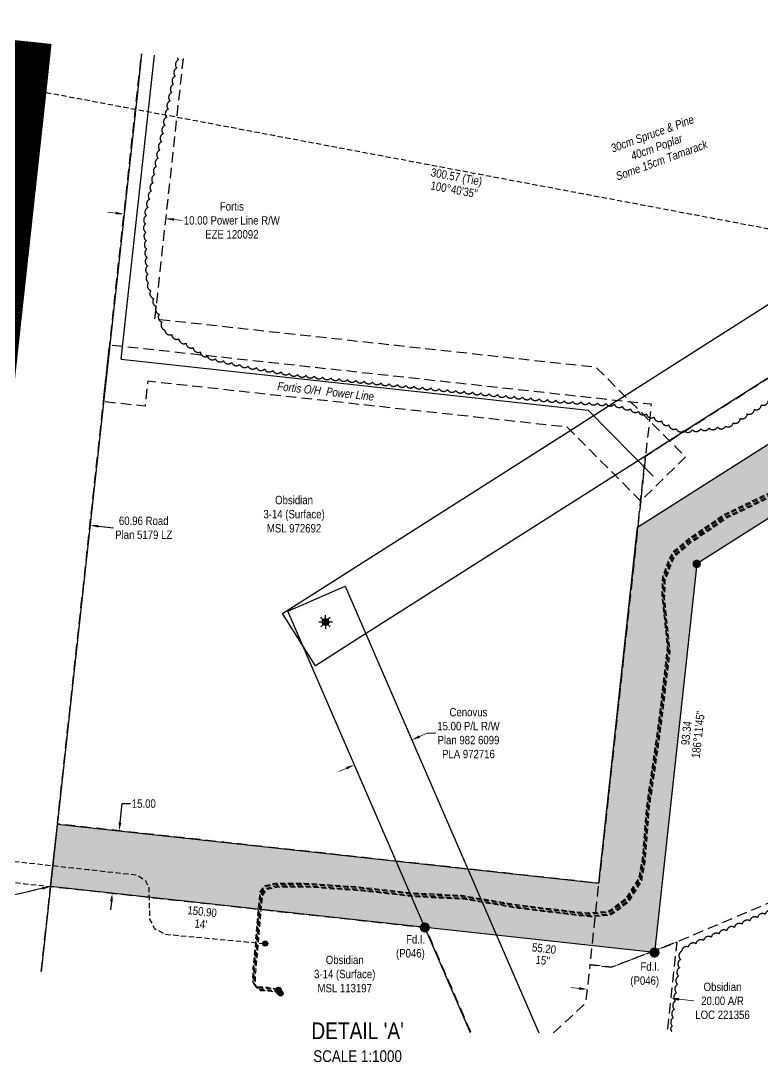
# Model space of a CAD drawing. Extents: x 606847 to 616975, y 5877213 to 5883625.
# Drawn here: x 611656 to 612541, y 5878660 to 5879903 of the extents above; entities that cross this region are included whole.
import ezdxf
from ezdxf.enums import TextEntityAlignment as Align

# ---------------------------------------------------------------- set-up
doc = ezdxf.new("R2010")
doc.units = 0
doc.header["$LTSCALE"] = 5
doc.header["$PDMODE"] = 34
doc.header["$PDSIZE"] = 0.03
for name, pattern in [('0', [1, 1, 0]), ('foc-ACCESSROAD', [3.75, 2.5, -1.25]), ('foc-FLOWLINE', [3.75, 2.5, -1.25]), ('foc-TIELINE', [1.875, 1.25, -0.625]), ('UG_PIPE', [1.875, 1.25, -0.625])]:
    doc.linetypes.add(name, pattern=pattern)
doc.layers.get('Defpoints').update_dxf_attribs({"color": 9})
for name, color, linetype in [('AS-PIPE-UG', 44, 'UG_PIPE'), ('AS-POWER', 104, 'foc-POWER'), ('AS-POWER-T', 104, 'Continuous'), ('AS-ROADS', 254, 'Continuous'), ('AS-SYMBOL', 7, 'Continuous'), ('C-AR', 13, 'foc-ACCESSROAD'), ('C-WS', 13, 'foc-ACCESSROAD'), ('C-WS-S', 8, 'Continuous'), ('DETAIL-T', 7, 'Continuous'), ('F-EZE', 190, 'foc-FLOWLINE'), ('F-RW', 190, 'Continuous'), ('L-BD', 7, 'Continuous'), ('L-MON', 1, 'Continuous'), ('L-TIE', 7, 'foc-TIELINE'), ('L-TITLEDB', 4, 'Continuous'), ('L-TITLEDB-T', 4, 'Continuous'), ('P-PROPOSED', 10, 'Continuous'), ('P-PROPOSED-H', 21, 'Continuous'), ('P-TXT', 4, 'Continuous'), ('T-BUSH', 110, '0'), ('T-BUSH-T', 110, 'Continuous')]:
    doc.layers.add(name, color=color, linetype=linetype)
for name, color, linetype, lineweight in [('C-AR-T', 13, 'Continuous', 9), ('C-WS-T', 13, 'Continuous', 9), ('F-EZE-T', 190, 'Continuous', 9), ('F-RW-T', 190, 'Continuous', 9)]:
    doc.layers.add(name, color=color, linetype=linetype, lineweight=lineweight)
doc.styles.add('80CG', font='ARIALN.TTF', dxfattribs={"height": 10})
doc.styles.add('80L', font='ARIALN.TTF', dxfattribs={"height": 10})
doc.styles.add('foc-LtypeFont', font='ARIALN.TTF', dxfattribs={"height": 7.35})
doc.linetypes.add('foc-POWER', pattern='A,6,-1,["P",foc-LtypeFont,S=0.2,R=0,X=-0.625,Y=-0.75],-1.24,4', length=12.24)
doc.dimstyles.new('Compass 5 000', dxfattribs={"dimscale": 5, "dimtxt": 9, "dimasz": 2, "dimexe": 0.2, "dimexo": 0.0625, "dimgap": 0.5, "dimtad": 0, "dimtih": 1, "dimtoh": 1, "dimzin": 0, "dimdsep": 46, "dimtxsty": '80CG', "dimcen": 0.1, "dimse1": 1, "dimse2": 1, "dimclrd": 256, "dimclrt": 256, "dimaunit": 1, "dimadec": 4, "dimazin": 0, "dimtfac": 0.06, "dimtofl": 0, "dimtmove": 0, "dimatfit": 1, "dimfxl": 0.2, "dimtolj": 1, "dimtzin": 0, "dimlwd": -1, "dimarcsym": 0})

# ---------------------------------------------------------------- blocks, each defined once
blk = doc.blocks.new('GAS')
h = blk.add_hatch(color=255)
h.dxf.hatch_style = 1
edge = h.paths.add_edge_path()
edge.add_arc((0, 0), 0.9, 0, 360)
for p, q in [((-0.81, 0), (-1.62, 0)), ((-0.57, 0.57), (-1.14, 1.14)), ((0, 0.81), (0, 1.62)), ((0.57, 0.57), (1.14, 1.14)), ((1.62, 0), (0.81, 0)), ((-0.57, -0.57), (-1.14, -1.14)), ((0, -0.81), (0, -1.62)), ((1.14, -1.14), (0.57, -0.57))]:
    blk.add_line(p, q)
blk.add_circle((0, 0), 0.8)
blk = doc.blocks.new('fdia')
at = {"color": 255, "const_width": 1}
blk.add_lwpolyline([(-0.5, 0, 1), (0.5, 0, 1)], format="xyb", close=True, dxfattribs=at)
blk = doc.blocks.new('Fdiaa')
blk.add_blockref('fdia', (0, 0))
blk = doc.blocks.new('fdib')
at = {"color": 1, "const_width": 1.6}
blk.add_lwpolyline([(-0.4, 0, 1), (0.4, 0, 1)], format="xyb", close=True, dxfattribs=at)
at = {"color": 1}
blk.add_circle((0, 0), 0.8, dxfattribs=at)
blk = doc.blocks.new('Fdibb')
blk.add_blockref('fdib', (0, 0))
blk = doc.blocks.new('fdicc')
for name in ['Fdibb', 'Fdiaa']:
    blk.add_blockref(name, (0, 0))
blk = doc.blocks.new('FDI')
blk.add_blockref('fdicc', (0, 0))
blk = doc.blocks.new('PLIA')
at = {"color": 255, "const_width": 1}
blk.add_lwpolyline([(-0.5, 0, 1), (0.5, 0, 1)], format="xyb", close=True, dxfattribs=at)
blk = doc.blocks.new('PLIAA')
blk.add_blockref('PLIA', (0, 0))
blk = doc.blocks.new('PLIB')
at = {"color": 1}
blk.add_circle((0, 0), 0.8, dxfattribs=at)
blk = doc.blocks.new('PLIBB')
blk.add_blockref('PLIB', (0, 0))
blk = doc.blocks.new('PLICC')
for name in ['PLIAA', 'PLIBB']:
    blk.add_blockref(name, (0, 0))
blk = doc.blocks.new('PLI')
blk.add_blockref('PLICC', (0, 0))
blk = doc.blocks.new('RISER')
h = blk.add_hatch(color=255)
h.dxf.hatch_style = 1
edge = h.paths.add_edge_path()
edge.add_arc((0, 0), 0.7, 0, 360)
blk.add_hatch(color=13).paths.add_polyline_path([(0.58, -0.15), (-0.58, -0.15, 0.774597)])
at = {"color": 13}
blk.add_line((-0.58, -0.15), (0.58, -0.15), dxfattribs=at)
blk.add_circle((0, 0), 0.6, dxfattribs=at)
blk = doc.blocks.new('*D520')
at = {"layer": 'Defpoints', "color": 0, "transparency": 16777216}
for p in [(612122.8, 5879045), (612125.9, 5879037.9), (612057.1, 5879008.1)]:
    blk.add_point(p, dxfattribs=at)
at = {"layer": 'F-RW-T', "transparency": 16777216}
for p, q in [((612132, 5879049), (612141.2, 5879053)), ((612141.2, 5879053), (612151.2, 5879053)), ((612044.9, 5879011.2), (612035.7, 5879007.2))]:
    blk.add_line(p, q, dxfattribs=at)
for points in [[(612131.3, 5879050.5), (612132.7, 5879047.5), (612122.8, 5879045)], [(612044.2, 5879012.7), (612045.5, 5879009.7), (612054, 5879015.2)]]:
    blk.add_solid(points, dxfattribs=at)
at = {"layer": 'F-RW-T', "transparency": 16777216, "insert": (612190.3, 5879053), "char_height": 10, "attachment_point": 5, "style": '80CG'}
blk.add_mtext('\\A1;Cenovus\\P15.00 P/L R/W\\PPlan 982 6099\\PPLA 972716', dxfattribs=at)
blk = doc.blocks.new('*D521')
at = {"layer": 'C-AR-T', "transparency": 16777216}
for p, q in [((612322.4, 5878748.4), (612312.5, 5878749.5)), ((612441.7, 5878735.4), (612459.3, 5878733.5))]:
    blk.add_line(p, q, dxfattribs=at)
for points in [[(612322.6, 5878750.1), (612322.3, 5878746.8), (612332.4, 5878747.3)], [(612441.9, 5878737.1), (612441.5, 5878733.8), (612431.8, 5878736.5)]]:
    blk.add_solid(points, dxfattribs=at)
at = {"layer": 'Defpoints', "color": 0, "transparency": 16777216}
for p in [(612332.1, 5878744.7), (612431.5, 5878733.9), (612431.8, 5878736.5)]:
    blk.add_point(p, dxfattribs=at)
at = {"layer": 'C-AR-T', "transparency": 16777216, "insert": (612493.6, 5878733.5), "char_height": 10, "attachment_point": 5, "style": '80CG'}
blk.add_mtext('\\A1;Obsidian\\P20.00 A/R\\PLOC 221356', dxfattribs=at)
blk = doc.blocks.new('*D522')
at = {"layer": 'Defpoints', "color": 0, "transparency": 16777216}
for p in [(611440.7, 5879389.9), (611744.6, 5879356.6), (611738.5, 5879301)]:
    blk.add_point(p, dxfattribs=at)
at = {"layer": 'L-TITLEDB-T', "transparency": 16777216}
for p, q in [((611424.7, 5879335.4), (611414.7, 5879336.5)), ((611748.5, 5879300), (611766.6, 5879298))]:
    blk.add_line(p, q, dxfattribs=at)
for points in [[(611424.8, 5879337.1), (611424.5, 5879333.8), (611434.6, 5879334.3)], [(611748.6, 5879301.6), (611748.3, 5879298.3), (611738.5, 5879301)]]:
    blk.add_solid(points, dxfattribs=at)
at = {"layer": 'L-TITLEDB-T', "transparency": 16777216, "insert": (611802.6, 5879298), "char_height": 10, "attachment_point": 5, "style": '80CG'}
blk.add_mtext('\\A1;60.96 Road\\PPlan 5179 LZ', dxfattribs=at)
blk = doc.blocks.new('*D528')
at = {"layer": 'Defpoints', "color": 0, "transparency": 16777216}
for p in [(611773.3, 5878936.5), (611774.8, 5878936.3), (611766.7, 5878861.8)]:
    blk.add_point(p, dxfattribs=at)
at = {"layer": 'P-TXT', "transparency": 16777216}
for p, q in [((611774.3, 5878946.4), (611776.8, 5878968.9)), ((611776.8, 5878968.9), (611786.8, 5878968.9)), ((611764, 5878852), (611762.9, 5878842.1))]:
    blk.add_line(p, q, dxfattribs=at)
for points in [[(611772.7, 5878946.6), (611776, 5878946.2), (611773.3, 5878936.5)], [(611762.4, 5878852.2), (611765.7, 5878851.8), (611765.1, 5878862)]]:
    blk.add_solid(points, dxfattribs=at)
at = {"layer": 'P-TXT', "transparency": 16777216, "insert": (611802.7, 5878968.9), "char_height": 10, "attachment_point": 5, "style": '80CG'}
blk.add_mtext('\\A1;15.00', dxfattribs=at)
blk = doc.blocks.new('*D588')
at = {"layer": 'Defpoints', "color": 0, "transparency": 16777216}
for p in [(611780.7, 5879687.9), (611830.4, 5879682.5), (611828.7, 5879667)]:
    blk.add_point(p, dxfattribs=at)
at = {"layer": 'F-EZE-T', "transparency": 16777216}
for p, q in [((611769.1, 5879673.5), (611759.2, 5879674.6)), ((611838.7, 5879665.9), (611848.6, 5879664.8))]:
    blk.add_line(p, q, dxfattribs=at)
for points in [[(611769.3, 5879675.2), (611768.9, 5879671.9), (611779, 5879672.4)], [(611838.9, 5879667.6), (611838.5, 5879664.3), (611828.7, 5879667)]]:
    blk.add_solid(points, dxfattribs=at)
at = {"layer": 'F-EZE-T', "transparency": 16777216, "insert": (611907.8, 5879664.8), "char_height": 10, "attachment_point": 5, "style": '80CG'}
blk.add_mtext('\\A1;Fortis\\P10.00 Power Line R/W\\PEZE 120092', dxfattribs=at)

msp = doc.modelspace()

# ---------------------------------------------------------------- hatches: boundary and pattern name
at = {"layer": 'P-PROPOSED-H'}
h = msp.add_hatch(color=256, dxfattribs=at)
h.dxf.hatch_style = 1
h.paths.add_polyline_path([(611699.481, 5878944.552), (612345.996, 5878873.884), (612392.146, 5879298.988), (612928.65, 5879639.105), (612968.79, 5879575.788), (612462.78, 5879255.003), (612412.43, 5878791.208), (611691.321, 5878870.029)])

# ---------------------------------------------------------------- linework, layer by layer
at = {"layer": 'AS-PIPE-UG', "flags": 128}
for points in [[(611963.16, 5878746.898), (611950.545, 5878749.518), (611939.115, 5878750.038), (611935.645, 5878753.063), (611932.86, 5878756.708), (611933.365, 5878772.023), (611935.885, 5878797.693), (611937.91, 5878823.368), (611939.55, 5878842.028), (611941.665, 5878863.458), (611944.675, 5878867.973), (611947.045, 5878871.233), (611958.955, 5878873.818), (611993.72, 5878874.178), (612059.385, 5878869.588), (612124.02, 5878862.408), (612181.8, 5878859.568), (612247.645, 5878848.418), (612332.585, 5878838.433), (612356.805, 5878840.628), (612362.78, 5878844.293), (612379.025, 5878856.603), (612393.995, 5878880.123), (612398.255, 5878903.453), (612403.255, 5878966.328), (612417.22, 5879063.593), (612428.085, 5879155.023), (612421.52, 5879218.163), (612422.295, 5879239.408), (612429.5, 5879259.568), (612434.48, 5879269.428), (612453.405, 5879285.138), (612495.81, 5879314.203), (612561.185, 5879345.438), (612621.805, 5879385.738)], [(611964, 5878745.588), (611951.385, 5878748.208), (611939.955, 5878748.728), (611936.485, 5878751.753), (611933.7, 5878755.398), (611934.205, 5878770.713), (611936.725, 5878796.383), (611938.75, 5878822.058), (611940.39, 5878840.718), (611942.505, 5878862.148), (611945.515, 5878866.663), (611947.885, 5878869.923), (611959.795, 5878872.508), (611994.56, 5878872.868), (612060.225, 5878868.278), (612124.86, 5878861.098), (612182.64, 5878858.258), (612248.485, 5878847.108), (612333.425, 5878837.123), (612357.645, 5878839.318), (612363.62, 5878842.983), (612379.865, 5878855.293), (612394.835, 5878878.813), (612399.095, 5878902.143), (612404.095, 5878965.018), (612418.06, 5879062.283), (612428.925, 5879153.713), (612422.36, 5879216.853), (612423.135, 5879238.098), (612430.34, 5879258.258), (612435.32, 5879268.118), (612454.245, 5879283.828), (612496.65, 5879312.893), (612562.025, 5879344.128), (612622.645, 5879384.428)], [(611964.795, 5878743.703), (611952.18, 5878746.323), (611940.75, 5878746.843), (611937.28, 5878749.868), (611934.495, 5878753.513), (611935, 5878768.828), (611937.52, 5878794.498), (611939.545, 5878820.173), (611941.185, 5878838.833), (611943.3, 5878860.263), (611946.31, 5878864.778), (611948.68, 5878868.038), (611960.59, 5878870.623), (611995.355, 5878870.983), (612061.02, 5878866.393), (612125.655, 5878859.213), (612183.435, 5878856.373), (612249.28, 5878845.223), (612334.22, 5878835.238), (612358.44, 5878837.433), (612364.415, 5878841.098), (612380.66, 5878853.408), (612395.63, 5878876.928), (612399.89, 5878900.258), (612404.89, 5878963.133), (612418.855, 5879060.398), (612429.72, 5879151.828), (612423.155, 5879214.968), (612423.93, 5879236.213), (612431.135, 5879256.373), (612436.115, 5879266.233), (612455.04, 5879281.943), (612497.445, 5879311.008), (612562.82, 5879342.243), (612623.44, 5879382.543)], [(611966.085, 5878742.483), (611953.47, 5878745.103), (611942.04, 5878745.623), (611938.57, 5878748.648), (611935.785, 5878752.293), (611936.29, 5878767.608), (611938.81, 5878793.278), (611940.835, 5878818.953), (611942.475, 5878837.613), (611944.59, 5878859.043), (611947.6, 5878863.558), (611949.97, 5878866.818), (611961.88, 5878869.403), (611996.645, 5878869.763), (612062.31, 5878865.173), (612126.945, 5878857.993), (612184.725, 5878855.153), (612250.57, 5878844.003), (612335.51, 5878834.018), (612359.73, 5878836.213), (612365.705, 5878839.878), (612381.95, 5878852.188), (612396.92, 5878875.708), (612401.18, 5878899.038), (612406.18, 5878961.913), (612420.145, 5879059.178), (612431.01, 5879150.608), (612424.445, 5879213.748), (612425.22, 5879234.993), (612432.425, 5879255.153), (612437.405, 5879265.013), (612456.33, 5879280.723), (612498.735, 5879309.788), (612564.11, 5879341.023), (612624.73, 5879381.323)], [(611014.429, 5879188.979), (611022.11, 5879166.488), (611065.935, 5879031.873), (611082.81, 5878990.893), (611098.705, 5878974.348), (611114.58, 5878966.908), (611186.1, 5878956.008), (611254.64, 5878945.318), (611486.98, 5878916.523), (611597.815, 5878905.503), (611736.44, 5878890.243), (611795.19, 5878883.733), (611804.165, 5878877.663), (611808.565, 5878869.893), (611809.67, 5878830.963), (611815.345, 5878819.763), (611828.6, 5878813.003), (611947.63, 5878801.903)]]:
    msp.add_lwpolyline(points, dxfattribs=at)
at = {"layer": 'AS-POWER'}
for p, q in [((611775.737, 5879499.217), (612333.083, 5879438.371)), ((612333.083, 5879438.371), (612410.934, 5879359.581))]:
    msp.add_line(p, q, dxfattribs=at)
msp.add_lwpolyline([(611775.737, 5879499.217), (611815.601, 5879861.831)], dxfattribs=at)
at = {"layer": 'AS-ROADS', "const_width": 49.979}
msp.add_lwpolyline([(611547.899, 5878781.939), (611663.149, 5879834.544), (611667.704, 5879878.016)], dxfattribs=at)
at = {"layer": 'C-AR', "flags": 128}
msp.add_lwpolyline([(612291.791, 5878695.383), (612330.569, 5878730.992), (612332.618, 5878749.473), (612335.543, 5878776.683), (612361.217, 5878773.804), (612439.091, 5878803.805), (612427.283, 5878695.383)], dxfattribs=at)
at = {"layer": 'C-WS', "flags": 128}
for points in [[(613464.672, 5879208.339), (613360.857, 5879168.021), (613067.707, 5879055.122), (612679.046, 5878905.32), (612439.091, 5878803.805), (612361.217, 5878773.804), (612335.543, 5878776.683), (612345.996, 5878873.884), (612401.706, 5879383.703), (612427.707, 5879400.205), (612925.431, 5879716.122), (612987.84, 5879755.733), (613028, 5879692.426), (613151.749, 5879770.947)], [(611680.251, 5878768.696), (611689.749, 5878855.519), (611691.321, 5878870.029), (612138.577, 5878821.141), (612145.665, 5878805.109), (612171.256, 5878746.063), (612193.222, 5878695.383)]]:
    msp.add_lwpolyline(points, dxfattribs=at)
msp.add_lwpolyline([(612395.927, 5879329.895), (612345.984, 5878873.886), (612189.417, 5878890.994), (612104.172, 5878900.312), (611699.481, 5878944.552), (611728.46, 5879209.654), (611729.38, 5879218.079), (611754.564, 5879448.513), (611761.074, 5879508.042), (611761.994, 5879516.46), (612383.752, 5879448.462), (612408.509, 5879445.785), (612406.32, 5879425.879), (612400.357, 5879371.366), (612395.927, 5879329.895)], close=True, dxfattribs=at)
at = {"layer": 'F-EZE', "flags": 128}
msp.add_lwpolyline([(611849.65, 5879858.105), (611815.65, 5879547.418), (612342.4, 5879489.823), (612383.752, 5879448.451), (612393.252, 5879438.943), (612406.313, 5879425.882), (612437.333, 5879394.837), (612449.427, 5879382.738), (612395.933, 5879329.892), (612372.471, 5879353.682), (612318.934, 5879407.243), (612308.024, 5879418.159), (611807.498, 5879472.892), (611804.238, 5879443.118), (611754.558, 5879448.517), (611761.067, 5879508.046), (611761.987, 5879516.464), (611795.383, 5879821.921), (611799.933, 5879863.546)], dxfattribs=at)
at = {"layer": 'F-RW'}
for points in [[(613111.57, 5879834.269), (612987.84, 5879755.733), (612925.431, 5879716.122), (612427.707, 5879400.205), (612390.725, 5879376.733), (612362.849, 5879359.043), (612061.736, 5879167.929), (612007.817, 5879133.401), (611968.474, 5879195.896), (612309.307, 5879412.599), (612362.76, 5879446.585), (612374.121, 5879453.81), (613071.58, 5879897.294)], [(612192.752, 5878695.383), (611974.524, 5879198.514), (612043.301, 5879228.346), (612274.469, 5878695.383)]]:
    msp.add_lwpolyline(points, dxfattribs=at)
at = {"layer": 'L-TIE'}
for p, q in [((611492.575, 5879854.108), (612968.79, 5879575.788)), ((611388.452, 5878903.134), (611691.321, 5878870.029))]:
    msp.add_line(p, q, dxfattribs=at)
at = {"layer": 'L-TITLEDB'}
msp.add_lwpolyline([(611799.861, 5879863.554), (611795.437, 5879820.947), (611680.226, 5878768.699)], dxfattribs=at)
at = {"layer": 'P-PROPOSED', "flags": 128}
msp.add_lwpolyline([(611699.481, 5878944.552), (612345.996, 5878873.884), (612392.146, 5879298.988), (612928.65, 5879639.105), (612968.79, 5879575.788), (612462.78, 5879255.003), (612412.43, 5878791.208), (611691.321, 5878870.029)], close=True, dxfattribs=at)
at = {"layer": 'T-BUSH', "flags": 128}
msp.add_lwpolyline([(611842.735, 5879858.862, 0.11678251), (611844.14, 5879856.427, 0.52056705), (611842.114, 5879846.638, 0.52056705), (611840.089, 5879836.85, 0.52056705), (611838.064, 5879827.061, 0.52056705), (611836.038, 5879817.273, 0.52056705), (611834.013, 5879807.484, 0.52056705), (611831.987, 5879797.696, 0.52056705), (611829.962, 5879787.908, 0.52056705), (611827.936, 5879778.119, 0.52056705), (611825.911, 5879768.331, 0.52056705), (611823.885, 5879758.542, 0.52056705), (611821.86, 5879748.754, 0.52056705), (611819.834, 5879738.965, 0.52056705), (611817.809, 5879729.177, 0.52056705), (611815.784, 5879719.388, 0.52056705), (611813.758, 5879709.6, 0.52056705), (611811.733, 5879699.811, 0.52056705), (611809.707, 5879690.023, 0.52056705), (611807.682, 5879680.235, 0.52056705), (611805.656, 5879670.446, 0.52056705), (611804.698, 5879660.576, 0.52056705), (611805.209, 5879650.593, 0.52056705), (611805.72, 5879640.61, 0.52056705), (611806.231, 5879630.628, 0.52056705), (611806.742, 5879620.645, 0.52056705), (611807.252, 5879610.662, 0.52056705), (611807.763, 5879600.679, 0.52056705), (611808.274, 5879590.697, 0.52056705), (611811.077, 5879581.169, 0.52056705), (611814.423, 5879571.75, 0.52056705), (611817.768, 5879562.331, 0.52056705), (611821.113, 5879552.911, 0.52056705), (611824.459, 5879543.492, 0.52056705), (611827.804, 5879534.072, 0.52056705), (611836.002, 5879528.602, 0.52056705), (611844.545, 5879523.413, 0.52056705), (611853.089, 5879518.224, 0.52056705), (611861.632, 5879513.035, 0.52056705), (611870.176, 5879507.846, 0.52056705), (611878.719, 5879502.657, 0.52056705), (611888.188, 5879499.737, 0.52056705), (611897.923, 5879497.468, 0.52056705), (611907.658, 5879495.2, 0.52056705), (611917.393, 5879492.931, 0.52056705), (611927.174, 5879490.89, 0.52056705), (611937.023, 5879489.183, 0.52056705), (611946.872, 5879487.476, 0.52056705), (611956.721, 5879485.769, 0.52056705), (611966.57, 5879484.062, 0.52056705), (611976.419, 5879482.354, 0.52056705), (611986.306, 5879480.921, 0.52056705), (611996.252, 5879479.924, 0.52056705), (612006.197, 5879478.926, 0.52056705), (612016.143, 5879477.928, 0.52056705), (612026.089, 5879476.931, 0.52056705), (612036.035, 5879475.933, 0.52056705), (612045.981, 5879474.935, 0.52056705), (612055.927, 5879473.937, 0.52056705), (612065.873, 5879472.94, 0.52056705), (612075.819, 5879471.942, 0.52056705), (612085.765, 5879470.944, 0.52056705), (612095.711, 5879469.947, 0.52056705), (612105.656, 5879468.949, 0.52056705), (612115.602, 5879467.951, 0.52056705), (612125.548, 5879466.953, 0.52056705), (612135.494, 5879465.956, 0.52056705), (612145.44, 5879464.958, 0.52056705), (612155.386, 5879463.96, 0.52056705), (612165.332, 5879462.962, 0.52056705), (612175.278, 5879461.965, 0.52056705), (612185.224, 5879460.967, 0.52056705), (612195.17, 5879459.969, 0.52056705), (612205.115, 5879458.972, 0.52056705), (612215.061, 5879457.974, 0.52056705), (612225.007, 5879456.976, 0.52056705), (612234.953, 5879455.978, 0.52056705), (612244.899, 5879454.981, 0.52056705), (612254.845, 5879453.983, 0.52056705), (612264.791, 5879452.985, 0.52056705), (612274.737, 5879451.988, 0.52056705), (612284.683, 5879450.99, 0.52056705), (612294.644, 5879450.175, 0.52056705), (612304.618, 5879449.524, 0.52056705), (612314.593, 5879448.873, 0.52056705), (612324.567, 5879448.222, 0.52056705), (612334.542, 5879447.571, 0.52056705), (612344.517, 5879446.92, 0.52056705), (612354.491, 5879446.268, 0.52056705), (612364.466, 5879445.617, 0.52056705), (612374.054, 5879442.892, 0.52056705), (612383.593, 5879439.907, 0.52056705), (612393.133, 5879436.921, 0.52056705), (612402.673, 5879433.936, 0.52056705), (612411.906, 5879430.216, 0.52056705), (612420.741, 5879425.541, 0.52056705), (612429.576, 5879420.866, 0.52056705), (612438.412, 5879416.191, 0.52056705), (612447.72, 5879413.98, 0.52056705), (612457.659, 5879415.048, 0.52056705), (612467.598, 5879416.115, 0.52056705), (612477.536, 5879417.182, 0.52056705), (612487.475, 5879418.25, 0.52056705), (612497.414, 5879419.317, 0.52056705), (612506.393, 5879423.103, 0.52056705), (612514.798, 5879428.512, 0.52056705), (612523.203, 5879433.922, 0.52056705), (612531.609, 5879439.332, 0.52056705), (612540.014, 5879444.742, 0.52056705), (612548.419, 5879450.152, 0.52056705), (612556.825, 5879455.561, 0.52056705), (612565.23, 5879460.971, 0.52056705), (612573.636, 5879466.381, 0.52056705), (612582.041, 5879471.791, 0.52056705), (612590.446, 5879477.201, 0.52056705), (612598.852, 5879482.61, 0.52056705), (612607.257, 5879488.02, 0.52056705), (612615.662, 5879493.43, 0.52056705), (612624.068, 5879498.84, 0.52056705), (612632.473, 5879504.25, 0.52056705), (612640.909, 5879509.612, 0.52056705), (612649.383, 5879514.913, 0.52056705), (612657.857, 5879520.215, 0.52056705), (612666.331, 5879525.516, 0.52056705), (612674.805, 5879530.818, 0.52056705), (612683.279, 5879536.119, 0.52056705), (612691.754, 5879541.421, 0.52056705), (612700.228, 5879546.722, 0.52056705), (612708.702, 5879552.024, 0.52056705), (612717.176, 5879557.325, 0.52056705), (612725.65, 5879562.627, 0.52056705), (612734.124, 5879567.928, 0.52056705), (612742.598, 5879573.23, 0.52056705), (612751.072, 5879578.531, 0.52056705), (612759.546, 5879583.833, 0.52056705), (612768.021, 5879589.134, 0.52056705), (612776.495, 5879594.436, 0.52056705), (612784.969, 5879599.737, 0.52056705), (612793.443, 5879605.038, 0.52056705), (612801.917, 5879610.34, 0.52056705), (612810.391, 5879615.641, 0.52056705), (612818.865, 5879620.943, 0.52056705), (612827.339, 5879626.244, 0.52056705), (612835.814, 5879631.546, 0.52056705), (612844.288, 5879636.847, 0.52056705), (612852.762, 5879642.149, 0.52056705), (612861.236, 5879647.45, 0.52056705), (612869.71, 5879652.752, 0.52056705), (612878.184, 5879658.053, 0.52056705), (612886.658, 5879663.355, 0.52056705), (612895.132, 5879668.656, 0.52056705), (612903.607, 5879673.958, 0.52056705), (612912.081, 5879679.259, 0.52056705), (612920.555, 5879684.561, 0.52056705), (612929.029, 5879689.862, 0.52056705), (612937.503, 5879695.164, 0.52056705), (612945.977, 5879700.465, 0.52056705), (612954.451, 5879705.766, 0.52056705), (612962.925, 5879711.068, 0.52056705), (612971.604, 5879716.026, 0.52056705), (612980.301, 5879720.953, 0.52056705), (612989.022, 5879725.793, 0.52056705), (612999.016, 5879726.02, 0.52056705), (613008.387, 5879723.754, 0.52056705), (613017.103, 5879718.861, 0.52056705), (613025.819, 5879713.967, 0.52056705), (613034.535, 5879709.074, 0.52056705), (613043.479, 5879704.941, 0.52056705), (613053.451, 5879704.245, 0.52056705), (613063.422, 5879703.55, 0.52056705), (613073.394, 5879702.855, 0.52056705), (613083.365, 5879702.159, 0.52056705), (613092.586, 5879705.264, 0.52056705), (613101.545, 5879709.698, 0.52056705), (613110.503, 5879714.132, 0.52056705), (613119.192, 5879713.889, 0.52056705), (613127.58, 5879708.453, 0.52056705), (613135.969, 5879703.017, 0.52056705), (613143.269, 5879696.513, 0.52056705), (613148.551, 5879688.026, 0.52056705), (613153.833, 5879679.54, 0.52056705), (613159.114, 5879671.053, 0.52056705), (613164.396, 5879662.567, 0.52056705), (613169.677, 5879654.08, 0.52056705), (613174.959, 5879645.594, 0.52056705), (613180.241, 5879637.107, 0.52056705), (613185.522, 5879628.621, 0.52056705), (613190.804, 5879620.134, 0.52056705), (613196.085, 5879611.648, 0.52056705), (613201.367, 5879603.161, 0.52056705), (613206.649, 5879594.675, 0.52056705), (613211.93, 5879586.188, 0.52056705), (613217.212, 5879577.701, 0.52056705), (613222.589, 5879569.276, 0.52056705), (613228.054, 5879560.906, 0.52056705), (613233.519, 5879552.537, 0.52056705), (613238.984, 5879544.167, 0.52056705), (613244.45, 5879535.798, 0.52056705), (613249.915, 5879527.428, 0.52056705), (613255.38, 5879519.059, 0.52056705), (613260.845, 5879510.689, 0.52056705), (613266.31, 5879502.32, 0.52056705), (613271.775, 5879493.95, 0.52056705), (613277.241, 5879485.581, 0.52056705), (613282.706, 5879477.211, 0.52056705), (613288.171, 5879468.842, 0.52056705), (613293.636, 5879460.473, 0.52056705), (613299.101, 5879452.103, 0.52056705), (613304.566, 5879443.734, 0.52056705), (613310.032, 5879435.364, 0.52056705), (613315.497, 5879426.995, 0.52056705), (613320.962, 5879418.625, 0.52056705), (613326.427, 5879410.256, 0.52056705), (613331.892, 5879401.886, 0.52056705), (613337.357, 5879393.517, 0.52056705), (613342.823, 5879385.147, 0.52056705), (613348.288, 5879376.778, 0.52056705), (613353.753, 5879368.408, 0.52056705), (613359.218, 5879360.039, 0.52056705), (613364.683, 5879351.669, 0.52056705), (613370.148, 5879343.3, 0.52056705), (613375.614, 5879334.93, 0.52056705), (613381.079, 5879326.561, 0.52056705), (613386.544, 5879318.191, 0.52056705), (613392.009, 5879309.822, 0.52056705), (613397.474, 5879301.452, 0.52056705), (613402.939, 5879293.083, 0.52056705), (613408.405, 5879284.713, 0.52056705), (613413.87, 5879276.344, 0.52056705), (613419.335, 5879267.974, 0.52056705), (613423.957, 5879259.169, 0.52056705), (613427.623, 5879249.87, 0.52056705), (613431.288, 5879240.57, 0.52056705), (613434.954, 5879231.271, 0.52056705), (613434.725, 5879222.387, 0.52056705), (613429.179, 5879214.071, 0.52056705), (613423.632, 5879205.756, 0.52056705), (613418.021, 5879197.529, 0.52056705), (613408.38, 5879194.89, 0.52056705), (613398.738, 5879192.252, 0.52056705), (613389.097, 5879189.614, 0.52056705), (613379.456, 5879186.975, 0.52056705), (613369.815, 5879184.337, 0.52056705), (613360.173, 5879181.698, 0.52056705), (613350.532, 5879179.06, 0.52056705), (613340.891, 5879176.421, 0.52056705), (613331.249, 5879173.783, 0.52056705), (613322.374, 5879169.562, 0.52056705), (613314.325, 5879163.636, 0.52056705), (613306.275, 5879157.709, 0.52056705), (613298.226, 5879151.783, 0.52056705), (613290.176, 5879145.856, 0.52056705), (613282.127, 5879139.93, 0.52056705), (613274.078, 5879134.003, 0.52056705), (613266.028, 5879128.077, 0.52056705), (613257.979, 5879122.15, 0.52056705), (613249.93, 5879116.223, 0.52056705), (613241.88, 5879110.297, 0.52056705), (613241.368, 5879101.486, 0.52056705), (613243.404, 5879091.7, 0.52056705), (613245.44, 5879081.914, 0.52056705), (613247.477, 5879072.128, 0.52056705), (613249.513, 5879062.341, 0.52056705), (613251.549, 5879052.555, 0.52056705), (613253.586, 5879042.769, 0.52056705), (613255.622, 5879032.983, 0.52056705), (613257.658, 5879023.197, 0.52056705), (613259.695, 5879013.41, 0.52056705), (613261.731, 5879003.624, 0.52056705), (613263.767, 5878993.838, 0.52056705), (613265.804, 5878984.052, 0.52056705), (613267.84, 5878974.266, 0.52056705), (613269.876, 5878964.479, 0.52056705), (613271.913, 5878954.693, 0.52056705), (613267.881, 5878945.729, 0.52056705), (613263.313, 5878936.839, 0.52056705), (613258.745, 5878927.948, 0.52056705), (613250.01, 5878923.843, 0.52056705), (613240.575, 5878920.543, 0.52056705), (613231.14, 5878917.242, 0.52056705), (613221.704, 5878913.942, 0.52056705), (613212.269, 5878910.641, 0.52056705), (613202.834, 5878907.341, 0.52056705), (613193.539, 5878903.663, 0.52056705), (613184.251, 5878899.97, 0.52056705), (613174.962, 5878896.278, 0.52056705), (613165.674, 5878892.585, 0.52056705), (613156.385, 5878888.892, 0.52056705), (613147.096, 5878885.199, 0.52056705), (613137.808, 5878881.506, 0.52056705), (613128.519, 5878877.813, 0.52056705), (613119.23, 5878874.12, 0.52056705), (613109.942, 5878870.427, 0.52056705), (613100.653, 5878866.734, 0.52056705), (613091.364, 5878863.042, 0.52056705), (613082.076, 5878859.349, 0.52056705), (613072.787, 5878855.656, 0.52056705), (613063.498, 5878851.963, 0.52056705), (613054.21, 5878848.27, 0.52056705), (613044.921, 5878844.577, 0.52056705), (613035.633, 5878840.884, 0.52056705), (613026.344, 5878837.191, 0.52056705), (613017.055, 5878833.498, 0.52056705), (613007.767, 5878829.806, 0.52056705), (612998.478, 5878826.113, 0.52056705), (612989.189, 5878822.42, 0.52056705), (612979.845, 5878818.878, 0.52056705), (612970.374, 5878815.682, 0.52056705), (612960.903, 5878812.485, 0.52056705), (612951.432, 5878809.289, 0.52056705), (612941.961, 5878806.093, 0.52056705), (612932.49, 5878802.897, 0.52056705), (612922.653, 5878801.67, 0.52056705), (612912.666, 5878801.254, 0.52056705), (612902.679, 5878800.838, 0.52056705), (612893.797, 5878802.025, 0.52056705), (612890.635, 5878811.508, 0.52056705), (612887.472, 5878820.99, 0.52056705), (612884.31, 5878830.472, 0.52056705), (612880.856, 5878839.839, 0.52056705), (612876.677, 5878848.92, 0.52056705), (612872.497, 5878858, 0.52056705), (612868.318, 5878867.08, 0.52056705), (612864.139, 5878876.16, 0.52056705), (612859.96, 5878885.241, 0.52056705), (612855.781, 5878894.321, 0.52056705), (612851.602, 5878903.401, 0.52056705), (612847.422, 5878912.481, 0.52056705), (612843.243, 5878921.562, 0.52056705), (612839.064, 5878930.642, 0.52056705), (612833.569, 5878937.756, 0.52056705), (612823.581, 5878938.155, 0.52056705), (612813.593, 5878938.554, 0.52056705), (612803.605, 5878938.953, 0.52056705), (612793.618, 5878939.353, 0.52056705), (612783.909, 5878938.22, 0.52056705), (612774.706, 5878934.32, 0.52056705), (612765.502, 5878930.42, 0.52056705), (612756.298, 5878926.521, 0.52056705), (612747.095, 5878922.621, 0.52056705), (612737.891, 5878918.721, 0.52056705), (612728.687, 5878914.821, 0.52056705), (612719.484, 5878910.921, 0.52056705), (612710.28, 5878907.021, 0.52056705), (612701.076, 5878903.121, 0.52056705), (612691.873, 5878899.221, 0.52056705), (612682.669, 5878895.321, 0.52056705), (612673.465, 5878891.421, 0.52056705), (612664.262, 5878887.521, 0.52056705), (612655.058, 5878883.621, 0.52056705), (612645.855, 5878879.721, 0.52056705), (612636.651, 5878875.822, 0.52056705), (612627.447, 5878871.922, 0.52056705), (612618.244, 5878868.022, 0.52056705), (612609.04, 5878864.122, 0.52056705), (612599.836, 5878860.222, 0.52056705), (612590.633, 5878856.322, 0.52056705), (612581.429, 5878852.422, 0.52056705), (612572.225, 5878848.522, 0.52056705), (612563.022, 5878844.622, 0.52056705), (612553.818, 5878840.722, 0.52056705), (612544.615, 5878836.822, 0.52056705), (612535.411, 5878832.922, 0.52056705), (612526.207, 5878829.023, 0.52056705), (612517.004, 5878825.123, 0.52056705), (612507.8, 5878821.223, 0.52056705), (612498.596, 5878817.323, 0.52056705), (612489.393, 5878813.423, 0.52056705), (612480.189, 5878809.523, 0.52056705), (612470.985, 5878805.623, 0.52056705), (612461.782, 5878801.723, 0.52056705), (612452.578, 5878797.823, 0.52056705), (612444.804, 5878792.844, 0.52056705), (612443.572, 5878782.924, 0.52056705), (612442.34, 5878773.004, 0.52056705), (612441.108, 5878763.085, 0.52056705), (612439.876, 5878753.165, 0.52056705), (612438.644, 5878743.246, 0.52056705), (612437.412, 5878733.326, 0.52056705), (612436.18, 5878723.406, 0.52056705), (612434.948, 5878713.487, 0.52056705), (612433.716, 5878703.567, 0.52056705), (612432.939, 5878697.317)], format="xyb", dxfattribs=at)

# ---------------------------------------------------------------- block references
at = {"layer": 'AS-SYMBOL', "xscale": 4.99790845, "yscale": 4.99790845, "zscale": 4.99790845}
for p in [(611947.63, 5878801.903), (611963.36, 5878746.858), (611964, 5878745.588), (611964.795, 5878743.703), (611966.085, 5878742.483)]:
    msp.add_blockref('RISER', p, dxfattribs=at)
at = {"layer": 'C-WS-S', "xscale": 4.99790845, "yscale": 4.99790845, "zscale": 4.99790845}
msp.add_blockref('GAS', (612019.69, 5879185.54), dxfattribs=at)
at = {"layer": 'L-MON', "xscale": 4.99790845, "yscale": 4.99790845, "zscale": 4.99790845}
for name, p in [('PLI', (612462.78, 5879255.003)), ('FDI', (612138.24, 5878821.063)), ('FDI', (612412.43, 5878791.208))]:
    msp.add_blockref(name, p, dxfattribs=at)

# ---------------------------------------------------------------- texts
at = {"layer": 'AS-POWER-T', "insert": (611962.541, 5879472.196), "char_height": 9.9958, "attachment_point": 1, "rotation": 353.7696, "style": '80L'}
msp.add_mtext_dynamic_manual_height_columns('\\pi0.32613;{\\fArial Narrow|b0|i1|c0|p34;Fortis O/H  Power Line}', width=115.63809, gutter_width=49.979, heights=[0], dxfattribs=at)
at = {"layer": 'C-WS-T', "char_height": 9.99584, "width": 72.59366, "attachment_point": 2, "line_spacing_factor": 1.010437, "style": '80CG'}
for s, insert in [('Obsidian\\P3-14 (Surface)\\PMSL 972692', (611982.081, 5879336.165)), ('Obsidian\\P3-14 (Surface)\\PMSL 113197', (612042.605, 5878787.397))]:
    msp.add_mtext(s, dxfattribs=dict(at, insert=insert))
at = {"layer": 'DETAIL-T', "color": 3, "insert": (612057.914, 5878684.098), "char_height": 19.95963, "width": 176.57724, "attachment_point": 5, "style": '80CG'}
msp.add_mtext("DETAIL 'A'\\P{\\H0.7x;SCALE 1:1000}", dxfattribs=at)
at = {"layer": 'L-BD', "style": '80L'}
for s, height, rotation, p in [('300.57 (Tie)', 9.99582, 349.323, (612175.864, 5879715.62)), ("100°40'35''", 9.99582, 349.323, (612173.225, 5879701.622)), ("186°11'45''", 9.99582, 83.8042, (612464.566, 5879051.492)), ('93.34', 9.9958, 83.8042, (612450.405, 5879053.029)), ('150.90', 9.9958, 353.762, (611872.366, 5878840.184)), ("14'", 9.9958, 353.762, (611870.737, 5878825.279)), ('55.20', 9.9958, 353.762, (612280.596, 5878796.065)), ("15''", 9.9958, 353.762, (612279.048, 5878781.906))]:
    msp.add_text(s, height=height, rotation=rotation, dxfattribs=at).set_placement(p, align=Align.MIDDLE)
at = {"layer": 'L-MON', "char_height": 9.98744, "attachment_point": 1, "style": '80L'}
for insert in [(612102.988, 5878811.966), (612382.733, 5878779.415)]:
    msp.add_mtext_dynamic_manual_height_columns('\\pi12.828;Fd.I.\\P\\pi0.83034;(P046)', width=33.78345, gutter_width=49.979, heights=[0], dxfattribs=dict(at, insert=insert))

# ---------------------------------------------------------------- dimensions: what is measured, and where the dimension line sits
at = {"layer": 'C-AR-T'}
dim = msp.add_linear_dim(base=(612431.762, 5878736.506), p1=(612332.087, 5878744.686), p2=(612431.474, 5878733.863), angle=353.784854, text='Obsidian\\P20.00 A/R\\PLOC 221356', dimstyle='Compass 5 000', dxfattribs=at)
dim.commit()
dim.dimension.update_dxf_attribs({"geometry": '*D521', "text_midpoint": (612493.639, 5878733.503), "dimtype": 161})
at = {"layer": 'F-EZE-T'}
dim = msp.add_aligned_dim(p1=(611780.735, 5879687.941), p2=(611830.433, 5879682.502), distance=-15.591, text='Fortis\\P10.00 Power Line R/W\\PEZE 120092', dimstyle='Compass 5 000', dxfattribs=at)
dim.commit()
dim.dimension.update_dxf_attribs({"geometry": '*D588', "text_midpoint": (611907.759, 5879664.828)})
at = {"layer": 'F-RW-T'}
dim = msp.add_aligned_dim(p1=(612057.107, 5879008.117), p2=(612125.884, 5879037.949), distance=7.699, text='Cenovus\\P15.00 P/L R/W\\PPlan 982 6099\\PPLA 972716', dimstyle='Compass 5 000', dxfattribs=at)
dim.commit()
dim.dimension.update_dxf_attribs({"geometry": '*D520', "text_midpoint": (612190.255, 5879052.971)})
at = {"layer": 'L-TITLEDB-T'}
dim = msp.add_linear_dim(base=(611738.513, 5879301.045), p1=(611440.686, 5879389.885), p2=(611744.597, 5879356.61), angle=353.751557, text='60.96 Road\\PPlan 5179 LZ', dimstyle='Compass 5 000', dxfattribs=at)
dim.commit()
dim.dimension.update_dxf_attribs({"geometry": '*D522', "text_midpoint": (611802.556, 5879297.975), "dimtype": 161})
at = {"layer": 'P-TXT'}
dim = msp.add_linear_dim(base=(611773.258, 5878936.488), p1=(611766.68, 5878861.792), p2=(611774.826, 5878936.317), angle=83.761998, text='15.00', dimstyle='Compass 5 000', dxfattribs=at)
dim.commit()
dim.dimension.update_dxf_attribs({"geometry": '*D528', "text_midpoint": (611802.743, 5878968.94), "dimtype": 161})

# ---------------------------------------------------------------- leaders
at = {"layer": 'L-BD', "path_type": 1}
msp.add_leader([(611691.321, 5878870.029), (611549.05, 5878836.725)], dimstyle='Compass 5 000', override={"dimgap": 0.5, "dimtad": 0}, dxfattribs=at)

# ---------------------------------------------------------------- next in the draw order: texts
at = {"layer": 'T-BUSH-T', "insert": (612353.654, 5879753.111), "char_height": 9.99582, "attachment_point": 1, "rotation": 20, "style": '80L', "bg_fill": 3, "box_fill_scale": 1.1, "bg_fill_color": 256, "bg_fill_transparency": 0}
msp.add_mtext_dynamic_manual_height_columns('\\pi5.7706;{\\fArial Narrow|b0|i1|c0|p34;30cm Spruce & Pine\\P\\pi25.132;40cm Poplar\\P\\pi0.015891;Some 15cm Tamarack}', width=115.01777, gutter_width=47.5, heights=[0], dxfattribs=at)

doc.saveas('drawing.dxf')
